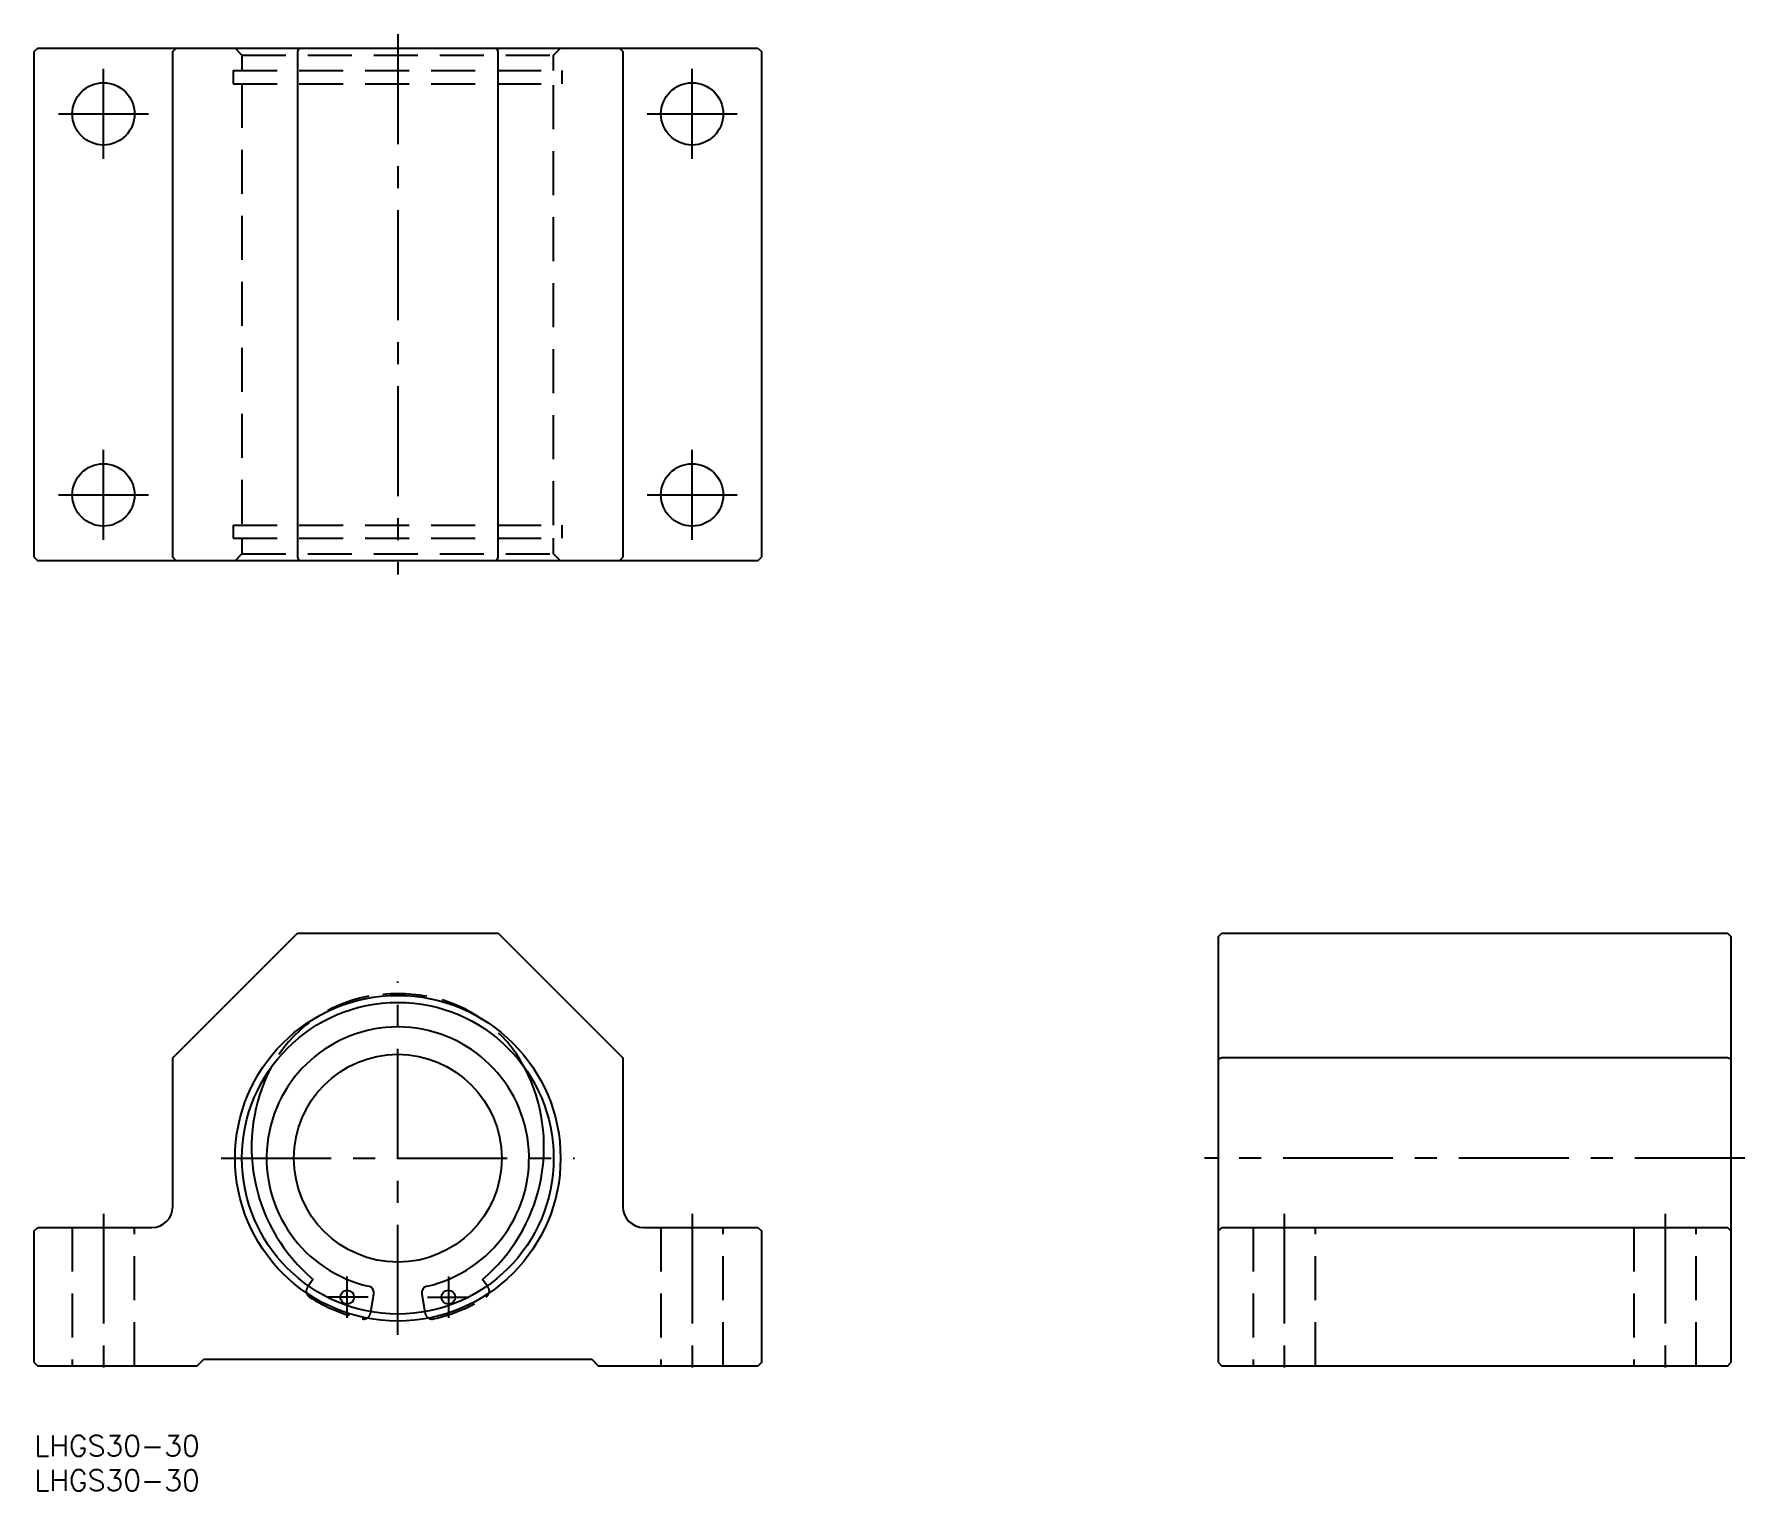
# Model space of a CAD drawing. Extents: x 0 to 247, y -8 to 202.
import ezdxf

# ---------------------------------------------------------------- set-up
doc = ezdxf.new("R2010")
doc.units = 0
doc.header["$LTSCALE"] = 0.5
doc.linetypes.add('CENTER', pattern=[50.8, 31.75, -6.35, 6.35, -6.35])
doc.linetypes.add('DASHED', pattern=[19.05, 12.7, -6.35])
for name, color, linetype in [('MSM_CENTER', 1, 'CENTER'), ('MSM_CONTINUOUS', 7, 'CONTINUOUS'), ('MSM_DASHED', 4, 'DASHED'), ('MSM_PART_NUMBER', 7, 'CONTINUOUS')]:
    doc.layers.add(name, color=color, linetype=linetype)
doc.styles.get("Standard").update_dxf_attribs({"font": 'txt.shx', "height": 3, "bigfont": 'bigfont.shx'})

# ---------------------------------------------------------------- blocks, each defined once
blk = doc.blocks.new('*U2')
at = {"layer": 'MSM_PART_NUMBER'}
blk.add_text('LHGS30-30', height=3, dxfattribs=at).set_placement((0, -3))
blk = doc.blocks.new('*U3')
at = {"layer": 'MSM_PART_NUMBER'}
blk.add_text('LHGS30-30', height=3, dxfattribs=at).set_placement((0, -8))

msp = doc.modelspace()

# ---------------------------------------------------------------- linework, layer by layer
at = {"layer": 'MSM_CENTER'}
for p, q in [((52.5, 202.25), (52.5, 124.25)), ((10, 184.25), (10, 197.25)), ((95, 184.25), (95, 197.25)), ((3.5, 190.75), (16.5, 190.75)), ((88.5, 190.75), (101.5, 190.75)), ((10, 129.25), (10, 142.25)), ((95, 129.25), (95, 142.25)), ((3.5, 135.75), (16.5, 135.75)), ((88.5, 135.75), (101.5, 135.75)), ((52.5, 14.5), (52.5, 65.5)), ((27, 40), (78, 40)), ((247, 40), (169, 40)), ((10, 32), (10, 8)), ((95, 32), (95, 8)), ((180.5, 32), (180.5, 8)), ((235.5, 32), (235.5, 8)), ((45.2, 16.94), (45.2, 22.94)), ((59.8, 22.94), (59.8, 16.94)), ((48.2, 19.94), (42.2, 19.94)), ((56.8, 19.94), (62.8, 19.94))]:
    msp.add_line(p, q, dxfattribs=at)
at = {"layer": 'MSM_CONTINUOUS'}
for p, q in [((0.5, 200.25), (0, 199.75)), ((0.5, 200.25), (104.5, 200.25)), ((20, 199.75), (20.5, 200.25)), ((38.21, 200.25), (38, 199.75)), ((67, 199.75), (66.79, 200.25)), ((84.5, 200.25), (85, 199.75)), ((104.5, 200.25), (105, 199.75)), ((0, 126.75), (0, 199.75)), ((20, 126.75), (20, 199.75)), ((38, 199.75), (38, 126.75)), ((67, 126.75), (67, 199.75)), ((85, 199.75), (85, 126.75)), ((105, 199.75), (105, 126.75)), ((0, 126.75), (0.5, 126.25)), ((104.5, 126.25), (0.5, 126.25)), ((20.5, 126.25), (20, 126.75)), ((38, 126.75), (38.21, 126.25)), ((66.79, 126.25), (67, 126.75)), ((85, 126.75), (84.5, 126.25)), ((104.5, 126.25), (105, 126.75)), ((20, 54.5), (38, 72.5)), ((38, 72.5), (67, 72.5)), ((67, 72.5), (85, 54.5)), ((171, 72), (171.5, 72.5)), ((171, 10.5), (171, 72)), ((171.5, 72.5), (244.5, 72.5)), ((244.5, 72.5), (245, 72)), ((245, 72), (245, 10.5)), ((20, 33), (20, 54.5)), ((85, 54.5), (85, 33)), ((171.5, 54.5), (171, 54.29)), ((244.5, 54.5), (171.5, 54.5)), ((245, 54.29), (244.5, 54.5)), ((0, 29.5), (0.5, 30)), ((0.5, 30), (17, 30)), ((88, 30), (104.5, 30)), ((104.5, 30), (105, 29.5)), ((171, 29.5), (171.5, 30)), ((171.5, 30), (244.5, 30)), ((245, 29.5), (244.5, 30)), ((0, 10.5), (0, 29.5)), ((105, 29.5), (105, 10.5)), ((40.25, 22.51), (39.59, 21.57)), ((65.41, 21.57), (64.75, 22.51)), ((48.59, 17.84), (49.04, 20.38)), ((55.96, 20.38), (56.41, 17.84)), ((0, 10.5), (0.5, 10)), ((23.5, 10), (0.5, 10)), ((23.5, 10), (24.5, 11)), ((24.5, 11), (80.5, 11)), ((80.5, 11), (81.5, 10)), ((104.5, 10), (81.5, 10)), ((105, 10.5), (104.5, 10)), ((171, 10.5), (171.5, 10)), ((244.5, 10), (171.5, 10)), ((244.5, 10), (245, 10.5))]:
    msp.add_line(p, q, dxfattribs=at)
for centre, radius in [((10, 190.75), 4.5), ((95, 190.75), 4.5), ((10, 135.75), 4.5), ((95, 135.75), 4.5), ((52.5, 40), 23.5), ((52.5, 40), 22.5), ((52.5, 40), 15), ((45.2, 19.94), 1), ((59.8, 19.94), 1)]:
    msp.add_circle(centre, radius, dxfattribs=at)
for centre, radius, start, end in [((52.5, 40), 18.95, 282.8732, 257.1268), ((56.39, 41.61), 25, 155.3956, 229.8132), ((51.84, 43.69), 20, 152.2129, 155.3956), ((48.61, 41.61), 25, 310.1868, 24.6044), ((53.16, 43.69), 20, 24.6044, 27.7871), ((17, 33), 3, 270, 0), ((88, 33), 3, 180, 270), ((48.06, 20.55), 1, 350, 77.1268), ((56.94, 20.55), 1, 102.8732, 190)]:
    msp.add_arc(centre, radius, start, end, dxfattribs=at)
at = {"layer": 'MSM_DASHED'}
for p, q in [((29, 200.25), (30, 199.25)), ((75, 199.25), (76, 200.25)), ((30, 199.25), (75, 199.25)), ((30, 199.25), (30, 197)), ((75, 197), (75, 199.25)), ((28.75, 197), (76.25, 197)), ((28.75, 197), (28.75, 195.1)), ((76.25, 195.1), (76.25, 197)), ((28.75, 195.1), (76.25, 195.1)), ((30, 195.1), (30, 131.4)), ((75, 131.4), (75, 195.1)), ((28.75, 131.4), (76.25, 131.4)), ((28.75, 131.4), (28.75, 129.5)), ((76.25, 129.5), (76.25, 131.4)), ((28.75, 129.5), (76.25, 129.5)), ((30, 129.5), (30, 127.25)), ((75, 127.25), (75, 129.5)), ((30, 127.25), (29, 126.25)), ((30, 127.25), (75, 127.25)), ((76, 126.25), (75, 127.25)), ((5.5, 30), (5.5, 10)), ((14.5, 10), (14.5, 30)), ((90.5, 30), (90.5, 10)), ((99.5, 10), (99.5, 30)), ((176, 30), (176, 10)), ((185, 10), (185, 30)), ((231, 30), (231, 10)), ((240, 10), (240, 30)), ((39.59, 21.57), (39.46, 21.38)), ((65.54, 21.38), (65.41, 21.57)), ((48.55, 17.62), (48.59, 17.84)), ((56.41, 17.84), (56.45, 17.62))]:
    msp.add_line(p, q, dxfattribs=at)
for centre, radius, start, end in [((51.84, 43.69), 20, 100.1345, 152.2129), ((52.5, 40), 23.75, 79.8655, 100.1345), ((53.16, 43.69), 20, 27.7871, 79.8655), ((40.28, 20.81), 1, 145, 237.5193), ((52.5, 40), 23.75, 237.5193, 257.4807), ((52.5, 40), 23.75, 282.5193, 302.4807), ((64.72, 20.81), 1, 302.4807, 35), ((47.57, 17.79), 1, 257.4807, 350), ((57.43, 17.79), 1, 190, 282.5193)]:
    msp.add_arc(centre, radius, start, end, dxfattribs=at)

# ---------------------------------------------------------------- block references
at = {"layer": 'MSM_CONTINUOUS'}
for name in ['*U2', '*U3']:
    msp.add_blockref(name, (0, 0), dxfattribs=at)

doc.saveas('drawing.dxf')
